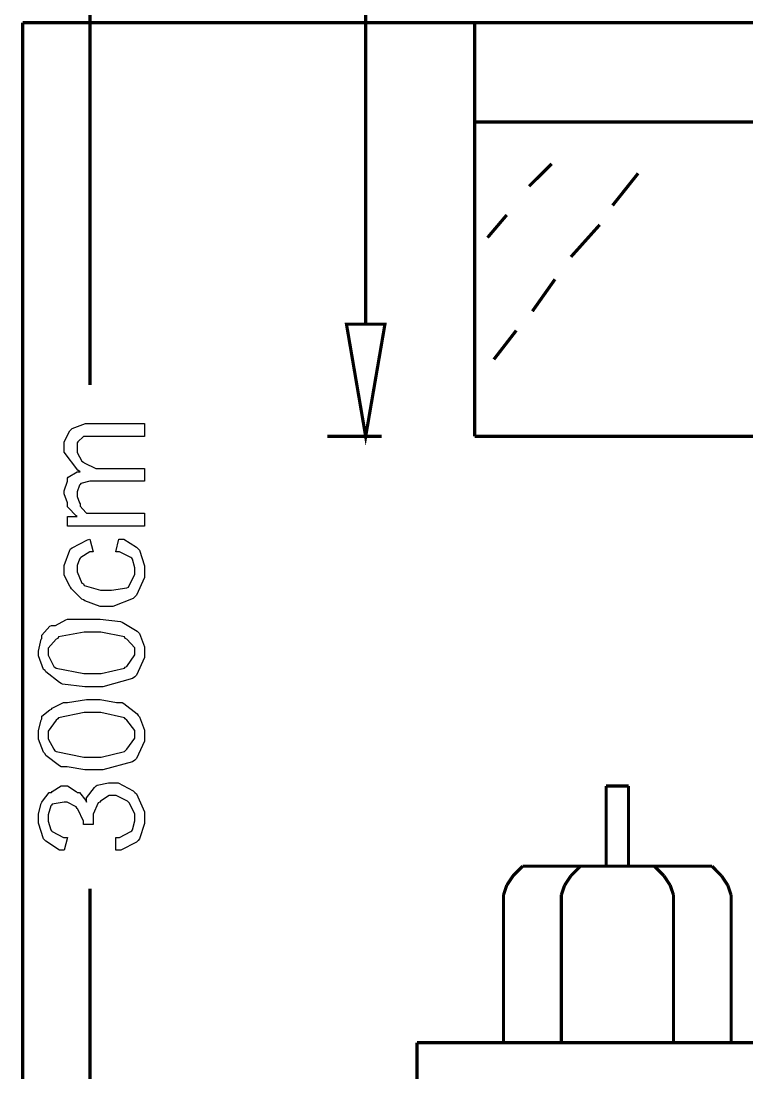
# Model space of a CAD drawing. Header units: metres. Extents: x 3290 to 4536, y 1562 to 1983.
# Drawn here: x 4046.26 to 4051.46, y 1693.3 to 1700.83 of the extents above; entities that cross this region are included whole.
import ezdxf

# ---------------------------------------------------------------- set-up
doc = ezdxf.new("R2010")
doc.units = ezdxf.units.M
for name, color, linetype in [('C00-00-00-BLACK', 7, 'Continuous'), ('C00-7E-FF', 150, 'Continuous'), ('CFF-7E-00', 30, 'Continuous')]:
    doc.layers.add(name, color=color, linetype=linetype)

msp = doc.modelspace()

# ---------------------------------------------------------------- linework, layer by layer
at = {"layer": 'C00-00-00-BLACK', "const_width": 0.0229}
for points in [[(4046.2755, 1682.5699), (4046.2755, 1700.8207)], [(4046.2755, 1700.8207), (4063.1567, 1700.8207)], [(4049.5146, 1700.8207), (4049.5146, 1697.8589)], [(4049.5146, 1700.1091), (4052.1547, 1700.1091)], [(4049.904, 1699.6499), (4050.0659, 1699.8102)], [(4050.5019, 1699.5123), (4050.6849, 1699.7419)], [(4049.6061, 1699.2821), (4049.7437, 1699.4441)], [(4050.2035, 1699.144), (4050.4098, 1699.3737)], [(4049.9273, 1698.7547), (4050.0892, 1698.9837)], [(4049.6516, 1698.4102), (4049.8119, 1698.6171)], [(4049.5146, 1697.8589), (4052.1547, 1697.8589)], [(4050.4558, 1695.3568), (4050.6161, 1695.3568)], [(4050.4558, 1695.3568), (4050.4558, 1694.7828)], [(4050.6161, 1695.3568), (4050.6161, 1694.7828)], [(4049.8579, 1694.7828), (4049.7892, 1694.714)], [(4049.9511, 1694.7828), (4049.8579, 1694.7828)], [(4049.9511, 1694.7828), (4051.122, 1694.7828)], [(4050.2722, 1694.7828), (4050.2035, 1694.714)], [(4050.3638, 1694.7828), (4050.2722, 1694.7828)], [(4050.8008, 1694.7828), (4050.7077, 1694.7828)], [(4050.8696, 1694.714), (4050.8008, 1694.7828)], [(4051.2135, 1694.7828), (4051.122, 1694.7828)], [(4051.2823, 1694.714), (4051.2135, 1694.7828)], [(4049.7892, 1694.714), (4049.7437, 1694.6452)], [(4050.2035, 1694.714), (4050.158, 1694.6452)], [(4050.9151, 1694.6452), (4050.8696, 1694.714)], [(4051.3278, 1694.6452), (4051.2823, 1694.714)], [(4049.7437, 1694.6452), (4049.7204, 1694.5759)], [(4050.158, 1694.6452), (4050.1347, 1694.5759)], [(4050.9384, 1694.5759), (4050.9151, 1694.6452)], [(4051.3511, 1694.5759), (4051.3278, 1694.6452)], [(4049.7204, 1694.5759), (4049.7204, 1693.5198)], [(4050.1347, 1694.5759), (4050.1347, 1693.5198)], [(4050.9384, 1694.5759), (4050.9384, 1693.5198)], [(4051.3511, 1694.5759), (4051.3511, 1693.5198)], [(4049.1003, 1693.5198), (4056.7028, 1693.5198)], [(4049.1003, 1693.5198), (4049.1003, 1685.5544)]]:
    msp.add_lwpolyline(points, dxfattribs=at)
at = {"layer": 'C00-7E-FF', "const_width": 0.0229}
for points in [[(4046.7575, 1713.9744), (4046.7575, 1698.2261)], [(4048.7331, 1698.6626), (4048.7331, 1701.8308)], [(4048.8479, 1697.8589), (4048.4585, 1697.8589)], [(4046.7575, 1681.8366), (4046.7575, 1694.6219)]]:
    msp.add_lwpolyline(points, dxfattribs=at)
msp.add_lwpolyline([(4048.5955, 1698.6626), (4048.8712, 1698.6626), (4048.7331, 1697.8589), (4048.5955, 1698.6626)], close=True, dxfattribs=at)
at = {"layer": 'C00-7E-FF'}
msp.add_lwpolyline([(4048.5955, 1698.6626), (4048.8712, 1698.6626), (4048.7331, 1697.8589), (4048.5955, 1698.6626)], close=True, dxfattribs=at)
at = {"layer": 'CFF-7E-00'}
for points in [[(4047.1485, 1697.2171), (4046.5972, 1697.2171), (4046.5972, 1697.2854), (4046.6659, 1697.2854), (4046.66, 1697.2913), (4046.6026, 1697.3493), (4046.5972, 1697.3542), (4046.5972, 1697.3834), (4046.5739, 1697.4484), (4046.5739, 1697.469), (4046.5739, 1697.469), (4046.5972, 1697.5383), (4046.5972, 1697.561), (4046.6026, 1697.567), (4046.6665, 1697.6065), (4046.6881, 1697.6065), (4046.6708, 1697.6184), (4046.5739, 1697.7473), (4046.5739, 1697.7901), (4046.5739, 1697.8194), (4046.6134, 1697.9001), (4046.6194, 1697.9049), (4046.6307, 1697.9168), (4046.7255, 1697.9504), (4046.7575, 1697.9504), (4047.1485, 1697.9504), (4047.1485, 1697.8589), (4046.803, 1697.8589), (4046.7797, 1697.8589), (4046.7288, 1697.8589), (4046.7114, 1697.8589), (4046.7114, 1697.8589), (4046.6708, 1697.8194), (4046.6659, 1697.8134), (4046.6659, 1697.8134), (4046.6659, 1697.7787), (4046.6659, 1697.7668), (4046.6659, 1697.7446), (4046.6995, 1697.6813), (4046.7114, 1697.6753), (4046.7163, 1697.6699), (4046.7992, 1697.6298), (4046.8279, 1697.6298), (4047.1485, 1697.6298), (4047.1485, 1697.5377), (4046.7797, 1697.5377), (4046.7569, 1697.5377), (4046.6936, 1697.521), (4046.6881, 1697.5145), (4046.6822, 1697.5096), (4046.6659, 1697.4625), (4046.6659, 1697.4462), (4046.6659, 1697.4289), (4046.6822, 1697.3834), (4046.6881, 1697.3774), (4046.6881, 1697.3601), (4046.7288, 1697.3146), (4046.7342, 1697.3087), (4046.7629, 1697.3087), (4046.8279, 1697.3087), (4046.8501, 1697.3087), (4047.1485, 1697.3087), (4047.1485, 1697.2171)], [(4046.9421, 1697.0319), (4046.9649, 1697.124), (4046.9995, 1697.124), (4047.0905, 1697.0671), (4047.1024, 1697.0552), (4047.1133, 1697.0438), (4047.1485, 1696.9317), (4047.1485, 1696.8944), (4047.1485, 1696.8489), (4047.0911, 1696.7227), (4047.0802, 1696.7108), (4047.0678, 1696.6999), (4046.9216, 1696.6425), (4046.8734, 1696.6425), (4046.8322, 1696.6425), (4046.7223, 1696.6831), (4046.7114, 1696.6886), (4046.6995, 1696.6945), (4046.6248, 1696.7682), (4046.6194, 1696.7795), (4046.6134, 1696.7855), (4046.5739, 1696.8678), (4046.5739, 1696.8944), (4046.5739, 1696.935), (4046.6134, 1697.0438), (4046.6194, 1697.0552), (4046.6307, 1697.0612), (4046.7396, 1697.1186), (4046.7575, 1697.124), (4046.7797, 1697.0319), (4046.7569, 1697.0319), (4046.6936, 1696.9924), (4046.6881, 1696.9864), (4046.6822, 1696.981), (4046.6659, 1696.9339), (4046.6659, 1696.9176), (4046.6659, 1696.8895), (4046.6995, 1696.8088), (4046.7114, 1696.8028), (4046.7163, 1696.7915), (4046.8338, 1696.7573), (4046.8734, 1696.7573), (4046.9129, 1696.7573), (4047.0217, 1696.7741), (4047.0337, 1696.7795), (4047.0391, 1696.7915), (4047.0802, 1696.8694), (4047.0802, 1696.8944), (4047.0802, 1696.9176), (4047.0624, 1696.981), (4047.057, 1696.9864), (4047.051, 1696.9924), (4046.9687, 1697.0319), (4046.9421, 1697.0319)], [(4046.7797, 1696.0674), (4046.7223, 1696.0674), (4046.562, 1696.0858), (4046.5506, 1696.0907), (4046.5392, 1696.0972), (4046.4417, 1696.173), (4046.4369, 1696.1844), (4046.4249, 1696.1903), (4046.3903, 1696.2883), (4046.3903, 1696.3214), (4046.3903, 1696.3214), (4046.4076, 1696.408), (4046.4136, 1696.4134), (4046.4136, 1696.4362), (4046.4704, 1696.4996), (4046.4823, 1696.505), (4046.5105, 1696.505), (4046.5852, 1696.545), (4046.5972, 1696.5505), (4046.5972, 1696.5505), (4046.7336, 1696.5505), (4046.7797, 1696.5505), (4046.8317, 1696.5505), (4046.9763, 1696.5342), (4046.9882, 1696.5283), (4046.9995, 1696.5228), (4047.0965, 1696.4649), (4047.1024, 1696.4589), (4047.1133, 1696.4476), (4047.1485, 1696.3533), (4047.1485, 1696.3214), (4047.1485, 1696.2759), (4047.0911, 1696.1497), (4047.0802, 1696.1378), (4047.0624, 1696.1264), (4046.8501, 1696.0674), (4046.7797, 1696.0674)], [(4046.7797, 1696.1611), (4046.8376, 1696.1611), (4047.0044, 1696.2012), (4047.0104, 1696.2066), (4047.0217, 1696.2125), (4047.0802, 1696.2948), (4047.0802, 1696.3214), (4047.0802, 1696.3447), (4047.0217, 1696.408), (4047.0104, 1696.4134), (4047.0044, 1696.4248), (4046.836, 1696.4589), (4046.7797, 1696.4589), (4046.7163, 1696.4589), (4046.5327, 1696.4248), (4046.5278, 1696.4134), (4046.5159, 1696.408), (4046.4591, 1696.343), (4046.4591, 1696.3214), (4046.4591, 1696.2932), (4046.4997, 1696.2125), (4046.5056, 1696.2066), (4046.5165, 1696.2012), (4046.7136, 1696.1611), (4046.7797, 1696.1611)], [(4046.7797, 1695.4711), (4046.7223, 1695.4711), (4046.5934, 1695.4944), (4046.5506, 1695.4944), (4046.5392, 1695.5004), (4046.4417, 1695.5751), (4046.4369, 1695.5865), (4046.4249, 1695.5984), (4046.3903, 1695.6921), (4046.3903, 1695.7235), (4046.3903, 1695.7527), (4046.4076, 1695.8275), (4046.4136, 1695.8383), (4046.4136, 1695.8556), (4046.4704, 1695.9022), (4046.4823, 1695.9071), (4046.4872, 1695.913), (4046.5695, 1695.9537), (4046.5972, 1695.9537), (4046.5972, 1695.9537), (4046.7336, 1695.9759), (4046.7797, 1695.9759), (4046.8317, 1695.9759), (4046.9486, 1695.9537), (4046.9882, 1695.9537), (4046.9995, 1695.9482), (4047.0965, 1695.8735), (4047.1024, 1695.8616), (4047.1133, 1695.8508), (4047.1485, 1695.7554), (4047.1485, 1695.7235), (4047.1485, 1695.678), (4047.0911, 1695.5529), (4047.0802, 1695.5404), (4047.0624, 1695.5296), (4046.8501, 1695.4711), (4046.7797, 1695.4711)], [(4046.7797, 1695.5632), (4046.8376, 1695.5632), (4047.0044, 1695.6043), (4047.0104, 1695.6092), (4047.0217, 1695.6211), (4047.0802, 1695.6986), (4047.0802, 1695.7235), (4047.0802, 1695.7527), (4047.0217, 1695.8275), (4047.0104, 1695.8383), (4047.0044, 1695.8443), (4046.836, 1695.8838), (4046.7797, 1695.8838), (4046.7163, 1695.8838), (4046.5327, 1695.8443), (4046.5278, 1695.8383), (4046.5159, 1695.8275), (4046.4591, 1695.7495), (4046.4591, 1695.7235), (4046.4591, 1695.6953), (4046.4997, 1695.6211), (4046.5056, 1695.6092), (4046.5165, 1695.6043), (4046.7136, 1695.5632), (4046.7797, 1695.5632)], [(4046.9421, 1694.8976), (4046.9421, 1694.9886), (4046.9703, 1694.9886), (4047.051, 1695.0303), (4047.057, 1695.0362), (4047.0624, 1695.0422), (4047.0802, 1695.1072), (4047.0802, 1695.1278), (4047.0802, 1695.157), (4047.0391, 1695.2372), (4047.0337, 1695.242), (4047.0277, 1695.248), (4046.9465, 1695.2886), (4046.9194, 1695.2886), (4046.8966, 1695.2886), (4046.8333, 1695.248), (4046.8279, 1695.242), (4046.816, 1695.2372), (4046.7797, 1695.1559), (4046.7797, 1695.1278), (4046.7797, 1695.1278), (4046.7797, 1695.0936), (4046.7797, 1695.0817), (4046.7114, 1695.0817), (4046.7114, 1695.0817), (4046.7114, 1695.0996), (4046.7114, 1695.105), (4046.7114, 1695.105), (4046.6708, 1695.1917), (4046.6659, 1695.1965), (4046.66, 1695.2085), (4046.595, 1695.242), (4046.5739, 1695.242), (4046.5739, 1695.242), (4046.4872, 1695.2258), (4046.4823, 1695.2198), (4046.4764, 1695.2144), (4046.4591, 1695.15), (4046.4591, 1695.1278), (4046.4591, 1695.1056), (4046.4764, 1695.0422), (4046.4823, 1695.0362), (4046.4872, 1695.0303), (4046.5695, 1694.9886), (4046.5972, 1694.9886), (4046.5739, 1694.8976), (4046.5398, 1694.8976), (4046.4417, 1694.961), (4046.4369, 1694.9664), (4046.4249, 1694.9783), (4046.3903, 1695.0909), (4046.3903, 1695.1278), (4046.3903, 1695.157), (4046.4076, 1695.2312), (4046.4136, 1695.242), (4046.419, 1695.248), (4046.4656, 1695.3108), (4046.4823, 1695.3108), (4046.4872, 1695.3168), (4046.5522, 1695.3568), (4046.5739, 1695.3568), (4046.5961, 1695.3568), (4046.66, 1695.3168), (4046.6659, 1695.3108), (4046.6827, 1695.3108), (4046.7288, 1695.2539), (4046.7342, 1695.242), (4046.7342, 1695.2713), (4046.791, 1695.346), (4046.803, 1695.3568), (4046.8089, 1695.3633), (4046.8918, 1695.3801), (4046.9194, 1695.3801), (4046.9589, 1695.3801), (4047.0678, 1695.3227), (4047.0802, 1695.3108), (4047.0911, 1695.3), (4047.1485, 1695.1716), (4047.1485, 1695.1278), (4047.1485, 1695.0877), (4047.1133, 1694.9783), (4047.1024, 1694.9664), (4047.0905, 1694.955), (4046.9784, 1694.8976), (4046.9421, 1694.8976)]]:
    msp.add_lwpolyline(points, close=True, dxfattribs=at)

doc.saveas('drawing.dxf')
